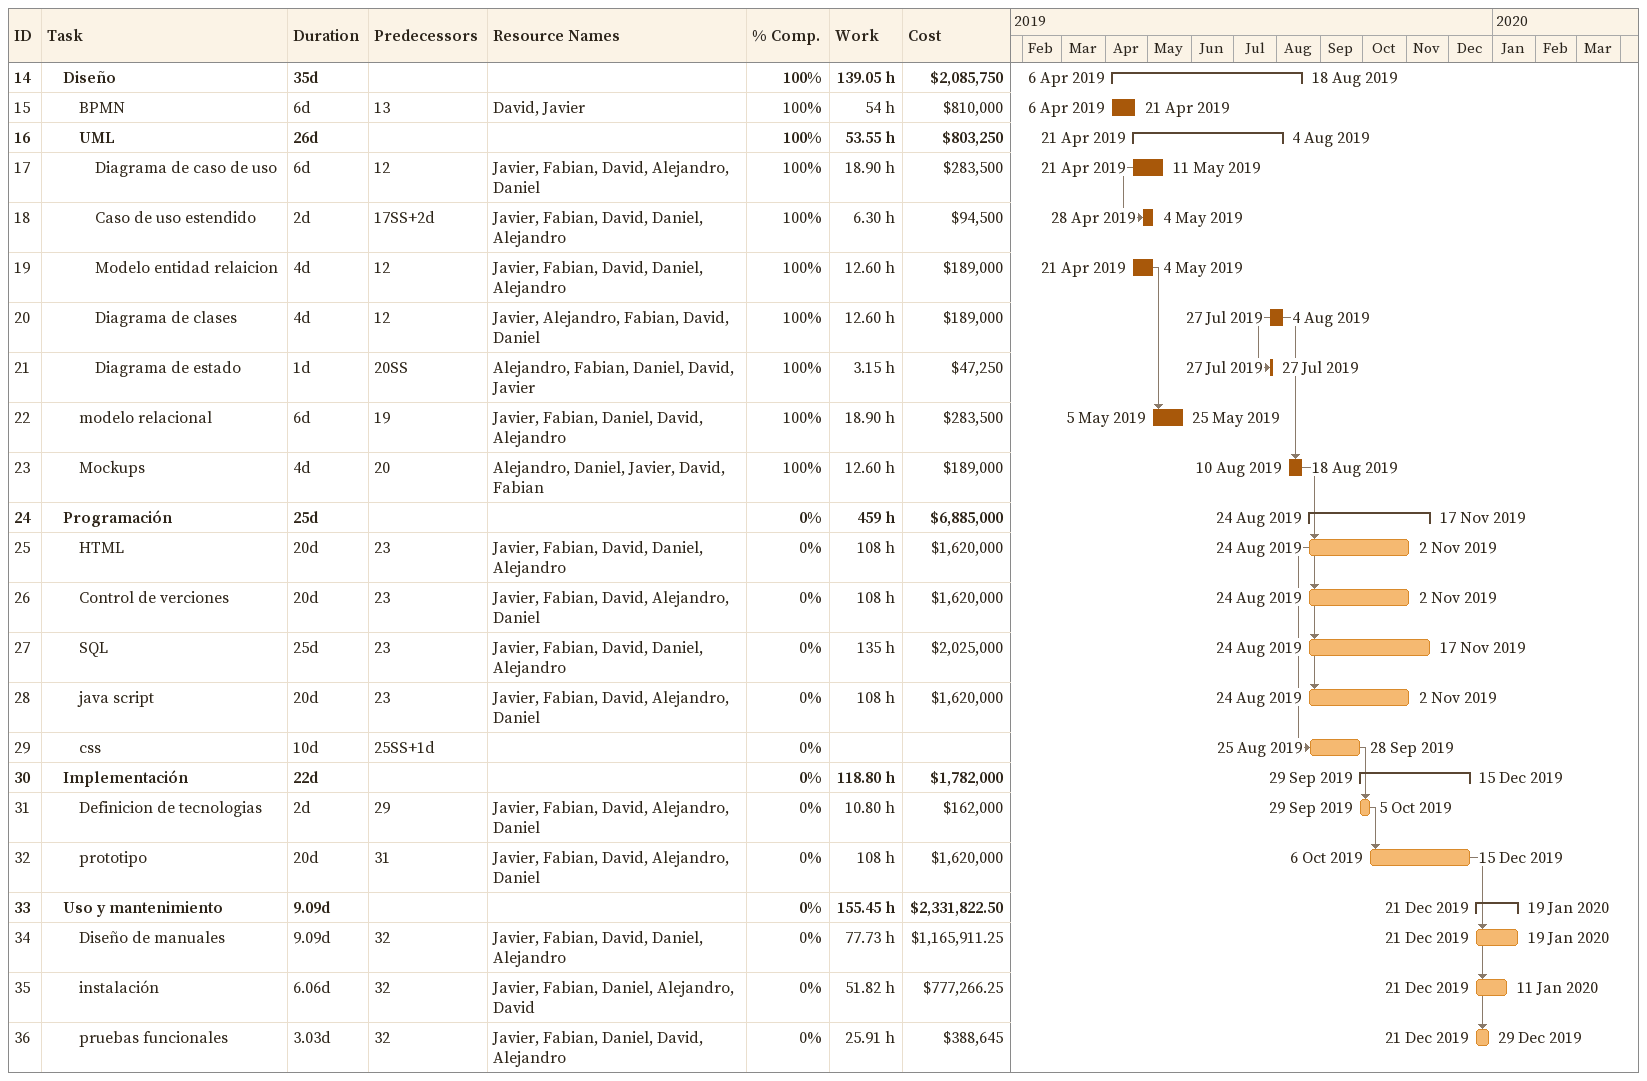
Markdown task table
| ID | Level | Task | Duration | Start | Finish | Predecessors | Resources | % complete | Work (h) | Cost ($) |
|---|---|---|---|---|---|---|---|---|---|---|
| 14 | 2 | **Diseño** | 35d | 2019-04-06 | 2019-08-18 |  |  | 100 | 139.05 | 2085750 |
| 15 | 3 | BPMN | 6d | 2019-04-06 | 2019-04-21 | 13 | David, Javier | 100 | 54 | 810000 |
| 16 | 3 | **UML** | 26d | 2019-04-21 | 2019-08-04 |  |  | 100 | 53.55 | 803250 |
| 17 | 4 | Diagrama de caso de uso | 6d | 2019-04-21 | 2019-05-11 | 12 | Javier, Fabian, David, Alejandro, Daniel | 100 | 18.90 | 283500 |
| 18 | 4 | Caso de uso estendido | 2d | 2019-04-28 | 2019-05-04 | 17SS+2d | Javier, Fabian, David, Daniel, Alejandro | 100 | 6.30 | 94500 |
| 19 | 4 | Modelo entidad relaicion | 4d | 2019-04-21 | 2019-05-04 | 12 | Javier, Fabian, David, Daniel, Alejandro | 100 | 12.60 | 189000 |
| 20 | 4 | Diagrama de clases | 4d | 2019-07-27 | 2019-08-04 | 12 | Javier, Alejandro, Fabian, David, Daniel | 100 | 12.60 | 189000 |
| 21 | 4 | Diagrama de estado | 1d | 2019-07-27 | 2019-07-27 | 20SS | Alejandro, Fabian, Daniel, David, Javier | 100 | 3.15 | 47250 |
| 22 | 3 | modelo relacional | 6d | 2019-05-05 | 2019-05-25 | 19 | Javier, Fabian, Daniel, David, Alejandro | 100 | 18.90 | 283500 |
| 23 | 3 | Mockups | 4d | 2019-08-10 | 2019-08-18 | 20 | Alejandro, Daniel, Javier, David, Fabian | 100 | 12.60 | 189000 |
| 24 | 2 | **Programación** | 25d | 2019-08-24 | 2019-11-17 |  |  | 0 | 459 | 6885000 |
| 25 | 3 | HTML | 20d | 2019-08-24 | 2019-11-02 | 23 | Javier, Fabian, David, Daniel, Alejandro | 0 | 108 | 1620000 |
| 26 | 3 | Control de verciones | 20d | 2019-08-24 | 2019-11-02 | 23 | Javier, Fabian, David, Alejandro, Daniel | 0 | 108 | 1620000 |
| 27 | 3 | SQL | 25d | 2019-08-24 | 2019-11-17 | 23 | Javier, Fabian, David, Daniel, Alejandro | 0 | 135 | 2025000 |
| 28 | 3 | java script | 20d | 2019-08-24 | 2019-11-02 | 23 | Javier, Fabian, David, Alejandro, Daniel | 0 | 108 | 1620000 |
| 29 | 3 | css | 10d | 2019-08-25 | 2019-09-28 | 25SS+1d |  | 0 |  |  |
| 30 | 2 | **Implementación** | 22d | 2019-09-29 | 2019-12-15 |  |  | 0 | 118.80 | 1782000 |
| 31 | 3 | Definicion de tecnologias | 2d | 2019-09-29 | 2019-10-05 | 29 | Javier, Fabian, David, Alejandro, Daniel | 0 | 10.80 | 162000 |
| 32 | 3 | prototipo | 20d | 2019-10-06 | 2019-12-15 | 31 | Javier, Fabian, David, Alejandro, Daniel | 0 | 108 | 1620000 |
| 33 | 2 | **Uso y mantenimiento** | 9.09d | 2019-12-21 | 2020-01-19 |  |  | 0 | 155.45 | 2331822.50 |
| 34 | 3 | Diseño de manuales | 9.09d | 2019-12-21 | 2020-01-19 | 32 | Javier, Fabian, David, Daniel, Alejandro | 0 | 77.73 | 1165911.25 |
| 35 | 3 | instalación | 6.06d | 2019-12-21 | 2020-01-11 | 32 | Javier, Fabian, Daniel, Alejandro, David | 0 | 51.82 | 777266.25 |
| 36 | 3 | pruebas funcionales | 3.03d | 2019-12-21 | 2019-12-29 | 32 | Javier, Fabian, Daniel, David, Alejandro | 0 | 25.91 | 388645 |
